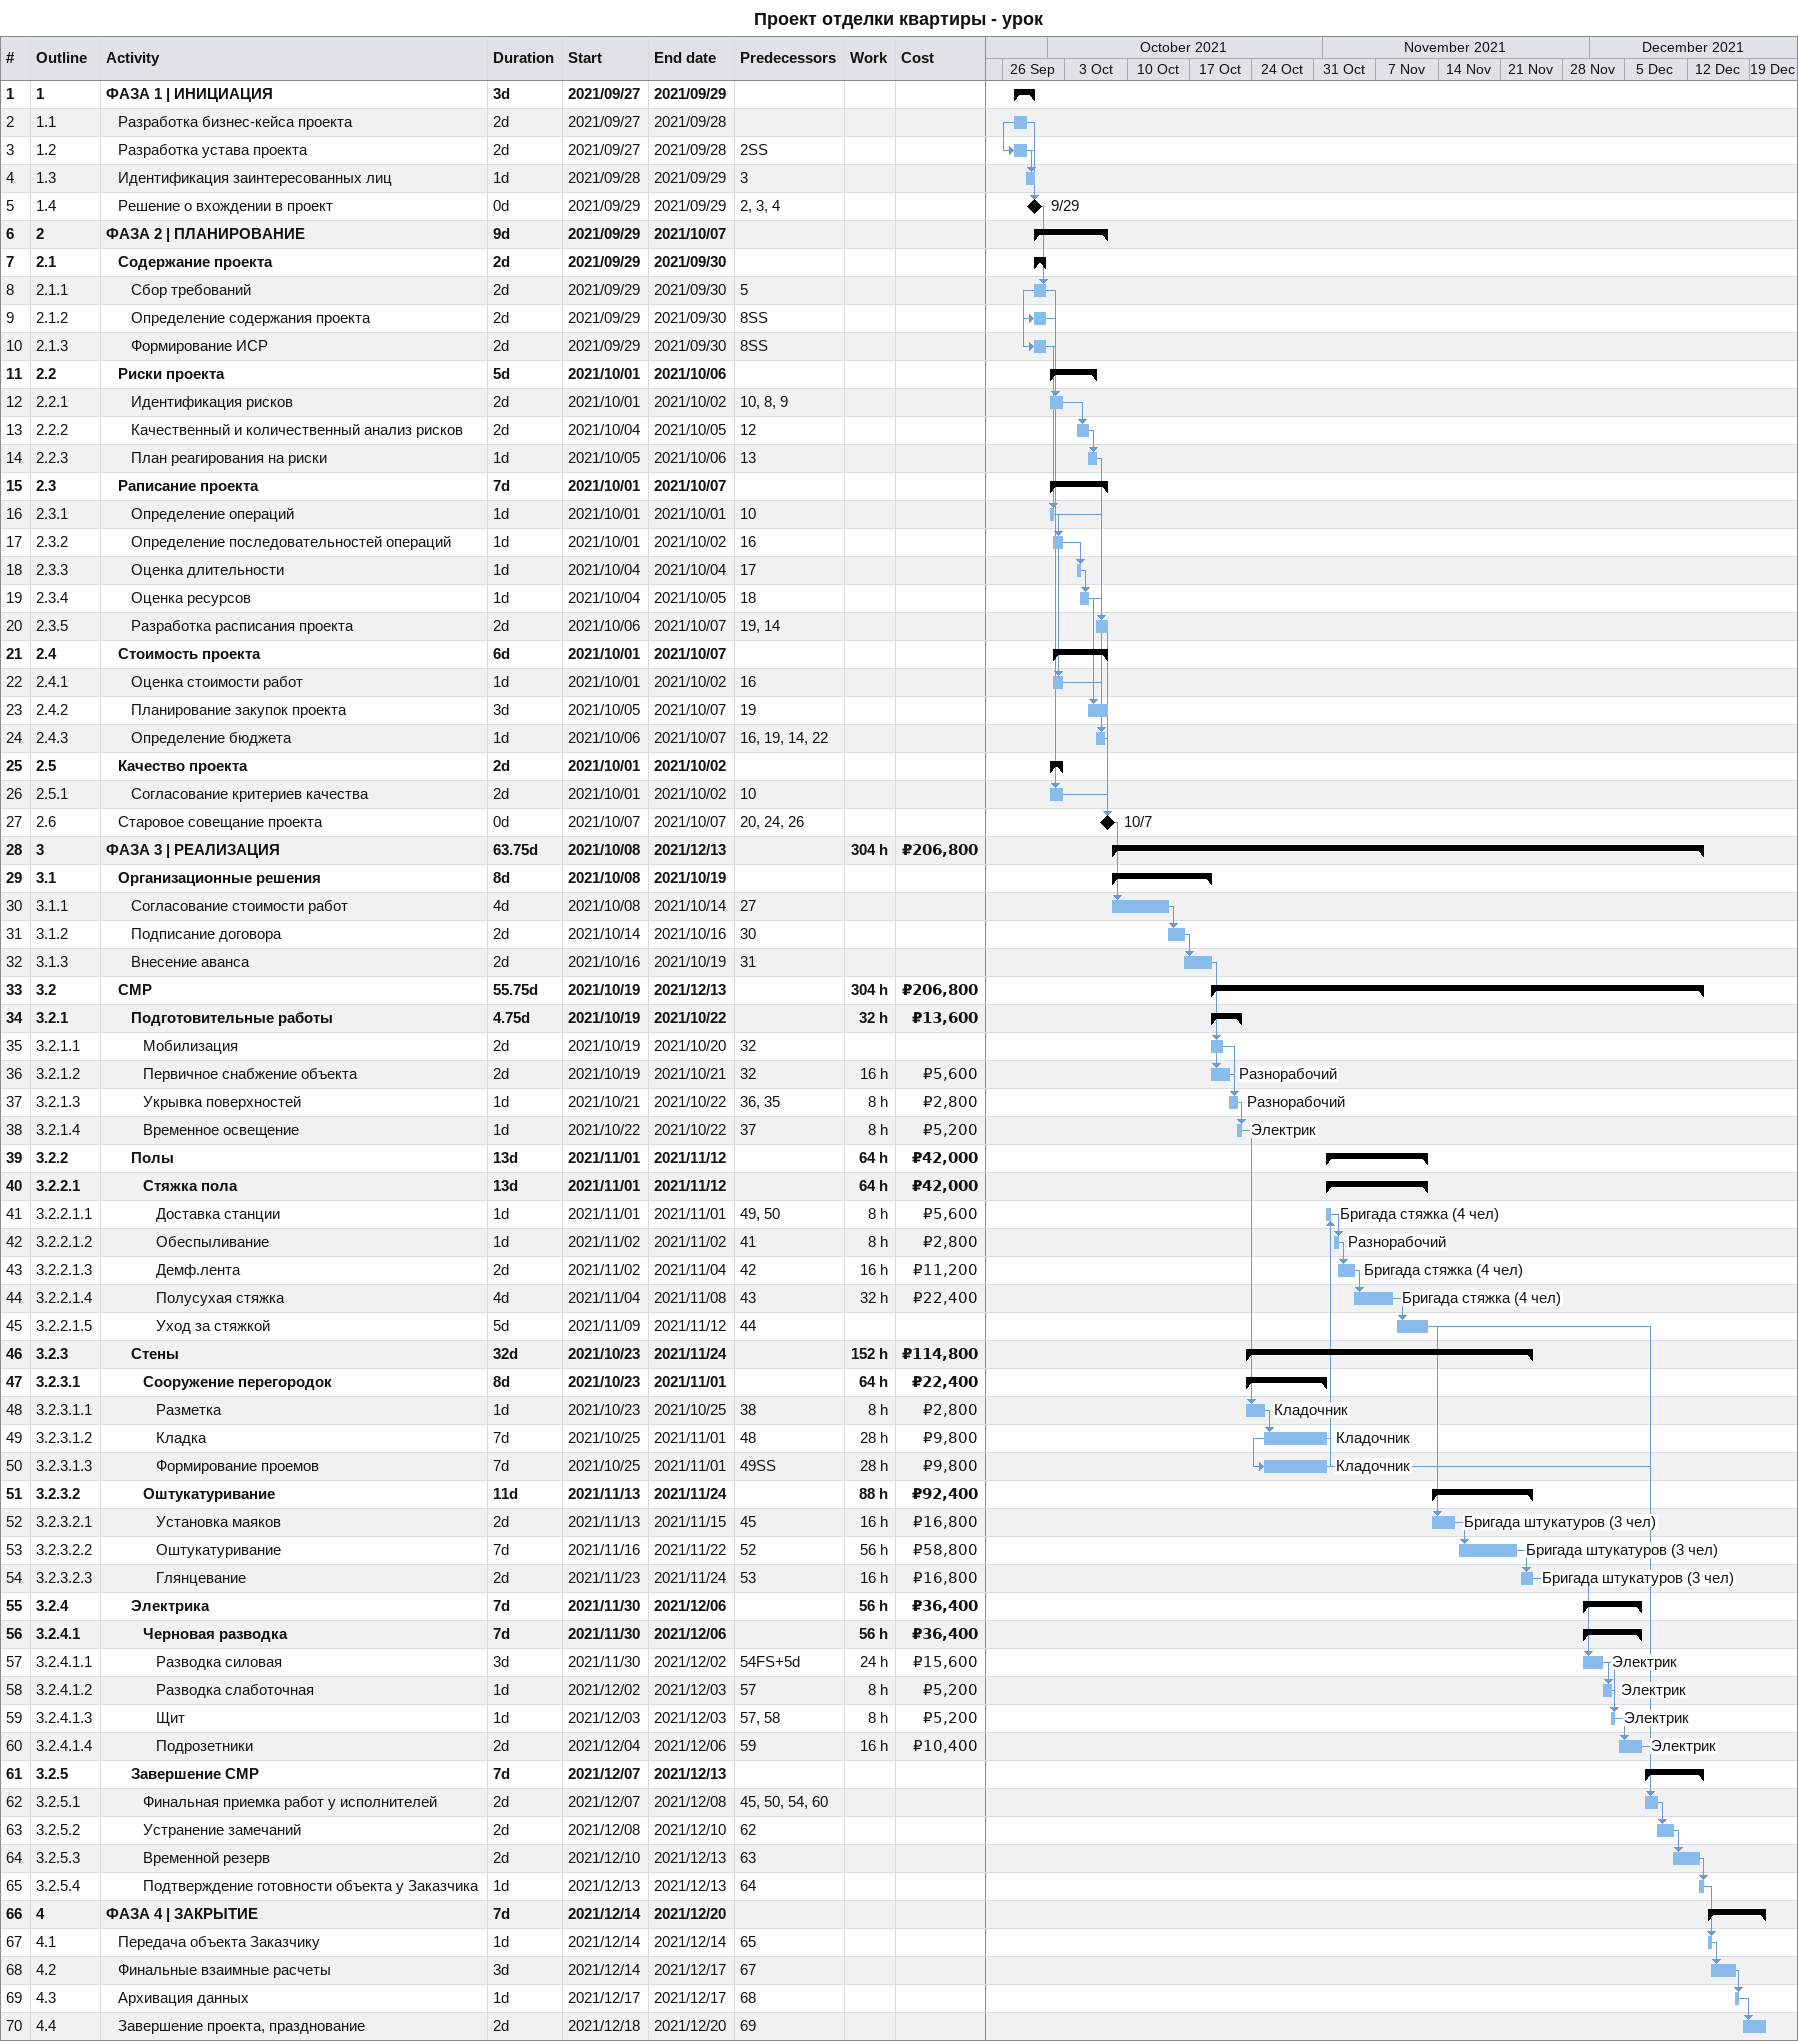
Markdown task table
Проект отделки квартиры - урок

| ID | WBS | Task | Duration | Start | Finish | Predecessors | Resources | Work (h) | Cost (₽) |
|---|---|---|---|---|---|---|---|---|---|
| 1 | 1 | **ФАЗА 1 \| ИНИЦИАЦИЯ** | 3d | 2021-09-27 | 2021-09-29 |  |  |  |  |
| 2 | 1.1 | Разработка бизнес-кейса проекта | 2d | 2021-09-27 | 2021-09-28 |  |  |  |  |
| 3 | 1.2 | Разработка устава проекта | 2d | 2021-09-27 | 2021-09-28 | 2SS |  |  |  |
| 4 | 1.3 | Идентификация заинтересованных лиц | 1d | 2021-09-28 | 2021-09-29 | 3 |  |  |  |
| 5 | 1.4 | Решение о вхождении в проект | 0d | 2021-09-29 | 2021-09-29 | 2, 3, 4 |  |  |  |
| 6 | 2 | **ФАЗА 2 \| ПЛАНИРОВАНИЕ** | 9d | 2021-09-29 | 2021-10-07 |  |  |  |  |
| 7 | 2.1 | **Содержание проекта** | 2d | 2021-09-29 | 2021-09-30 |  |  |  |  |
| 8 | 2.1.1 | Сбор требований | 2d | 2021-09-29 | 2021-09-30 | 5 |  |  |  |
| 9 | 2.1.2 | Определение содержания проекта | 2d | 2021-09-29 | 2021-09-30 | 8SS |  |  |  |
| 10 | 2.1.3 | Формирование ИСР | 2d | 2021-09-29 | 2021-09-30 | 8SS |  |  |  |
| 11 | 2.2 | **Риски проекта** | 5d | 2021-10-01 | 2021-10-06 |  |  |  |  |
| 12 | 2.2.1 | Идентификация рисков | 2d | 2021-10-01 | 2021-10-02 | 10, 8, 9 |  |  |  |
| 13 | 2.2.2 | Качественный и количественный анализ рисков | 2d | 2021-10-04 | 2021-10-05 | 12 |  |  |  |
| 14 | 2.2.3 | План реагирования на риски | 1d | 2021-10-05 | 2021-10-06 | 13 |  |  |  |
| 15 | 2.3 | **Раписание проекта** | 7d | 2021-10-01 | 2021-10-07 |  |  |  |  |
| 16 | 2.3.1 | Определение операций | 1d | 2021-10-01 | 2021-10-01 | 10 |  |  |  |
| 17 | 2.3.2 | Определение последовательностей операций | 1d | 2021-10-01 | 2021-10-02 | 16 |  |  |  |
| 18 | 2.3.3 | Оценка длительности | 1d | 2021-10-04 | 2021-10-04 | 17 |  |  |  |
| 19 | 2.3.4 | Оценка ресурсов | 1d | 2021-10-04 | 2021-10-05 | 18 |  |  |  |
| 20 | 2.3.5 | Разработка расписания проекта | 2d | 2021-10-06 | 2021-10-07 | 19, 14 |  |  |  |
| 21 | 2.4 | **Стоимость проекта** | 6d | 2021-10-01 | 2021-10-07 |  |  |  |  |
| 22 | 2.4.1 | Оценка стоимости работ | 1d | 2021-10-01 | 2021-10-02 | 16 |  |  |  |
| 23 | 2.4.2 | Планирование закупок проекта | 3d | 2021-10-05 | 2021-10-07 | 19 |  |  |  |
| 24 | 2.4.3 | Определение бюджета | 1d | 2021-10-06 | 2021-10-07 | 16, 19, 14, 22 |  |  |  |
| 25 | 2.5 | **Качество проекта** | 2d | 2021-10-01 | 2021-10-02 |  |  |  |  |
| 26 | 2.5.1 | Согласование критериев качества | 2d | 2021-10-01 | 2021-10-02 | 10 |  |  |  |
| 27 | 2.6 | Старовое совещание проекта | 0d | 2021-10-07 | 2021-10-07 | 20, 24, 26 |  |  |  |
| 28 | 3 | **ФАЗА 3 \| РЕАЛИЗАЦИЯ** | 63.75d | 2021-10-08 | 2021-12-13 |  |  | 304 | 206800 |
| 29 | 3.1 | **Организационные решения** | 8d | 2021-10-08 | 2021-10-19 |  |  |  |  |
| 30 | 3.1.1 | Согласование стоимости работ | 4d | 2021-10-08 | 2021-10-14 | 27 |  |  |  |
| 31 | 3.1.2 | Подписание договора | 2d | 2021-10-14 | 2021-10-16 | 30 |  |  |  |
| 32 | 3.1.3 | Внесение аванса | 2d | 2021-10-16 | 2021-10-19 | 31 |  |  |  |
| 33 | 3.2 | **СМР** | 55.75d | 2021-10-19 | 2021-12-13 |  |  | 304 | 206800 |
| 34 | 3.2.1 | **Подготовительные работы** | 4.75d | 2021-10-19 | 2021-10-22 |  |  | 32 | 13600 |
| 35 | 3.2.1.1 | Мобилизация | 2d | 2021-10-19 | 2021-10-20 | 32 |  |  |  |
| 36 | 3.2.1.2 | Первичное снабжение объекта | 2d | 2021-10-19 | 2021-10-21 | 32 | Разнорабочий | 16 | 5600 |
| 37 | 3.2.1.3 | Укрывка поверхностей | 1d | 2021-10-21 | 2021-10-22 | 36, 35 | Разнорабочий | 8 | 2800 |
| 38 | 3.2.1.4 | Временное освещение | 1d | 2021-10-22 | 2021-10-22 | 37 | Электрик | 8 | 5200 |
| 39 | 3.2.2 | **Полы** | 13d | 2021-11-01 | 2021-11-12 |  |  | 64 | 42000 |
| 40 | 3.2.2.1 | **Стяжка пола** | 13d | 2021-11-01 | 2021-11-12 |  |  | 64 | 42000 |
| 41 | 3.2.2.1.1 | Доставка станции | 1d | 2021-11-01 | 2021-11-01 | 49, 50 | Бригада стяжка (4 чел) | 8 | 5600 |
| 42 | 3.2.2.1.2 | Обеспыливание | 1d | 2021-11-02 | 2021-11-02 | 41 | Разнорабочий | 8 | 2800 |
| 43 | 3.2.2.1.3 | Демф.лента | 2d | 2021-11-02 | 2021-11-04 | 42 | Бригада стяжка (4 чел) | 16 | 11200 |
| 44 | 3.2.2.1.4 | Полусухая стяжка | 4d | 2021-11-04 | 2021-11-08 | 43 | Бригада стяжка (4 чел) | 32 | 22400 |
| 45 | 3.2.2.1.5 | Уход за стяжкой | 5d | 2021-11-09 | 2021-11-12 | 44 |  |  |  |
| 46 | 3.2.3 | **Стены** | 32d | 2021-10-23 | 2021-11-24 |  |  | 152 | 114800 |
| 47 | 3.2.3.1 | **Сооружение перегородок** | 8d | 2021-10-23 | 2021-11-01 |  |  | 64 | 22400 |
| 48 | 3.2.3.1.1 | Разметка | 1d | 2021-10-23 | 2021-10-25 | 38 | Кладочник | 8 | 2800 |
| 49 | 3.2.3.1.2 | Кладка | 7d | 2021-10-25 | 2021-11-01 | 48 | Кладочник | 28 | 9800 |
| 50 | 3.2.3.1.3 | Формирование проемов | 7d | 2021-10-25 | 2021-11-01 | 49SS | Кладочник | 28 | 9800 |
| 51 | 3.2.3.2 | **Оштукатуривание** | 11d | 2021-11-13 | 2021-11-24 |  |  | 88 | 92400 |
| 52 | 3.2.3.2.1 | Установка маяков | 2d | 2021-11-13 | 2021-11-15 | 45 | Бригада штукатуров (3 чел) | 16 | 16800 |
| 53 | 3.2.3.2.2 | Оштукатуривание | 7d | 2021-11-16 | 2021-11-22 | 52 | Бригада штукатуров (3 чел) | 56 | 58800 |
| 54 | 3.2.3.2.3 | Глянцевание | 2d | 2021-11-23 | 2021-11-24 | 53 | Бригада штукатуров (3 чел) | 16 | 16800 |
| 55 | 3.2.4 | **Электрика** | 7d | 2021-11-30 | 2021-12-06 |  |  | 56 | 36400 |
| 56 | 3.2.4.1 | **Черновая разводка** | 7d | 2021-11-30 | 2021-12-06 |  |  | 56 | 36400 |
| 57 | 3.2.4.1.1 | Разводка силовая | 3d | 2021-11-30 | 2021-12-02 | 54FS+5d | Электрик | 24 | 15600 |
| 58 | 3.2.4.1.2 | Разводка слаботочная | 1d | 2021-12-02 | 2021-12-03 | 57 | Электрик | 8 | 5200 |
| 59 | 3.2.4.1.3 | Щит | 1d | 2021-12-03 | 2021-12-03 | 57, 58 | Электрик | 8 | 5200 |
| 60 | 3.2.4.1.4 | Подрозетники | 2d | 2021-12-04 | 2021-12-06 | 59 | Электрик | 16 | 10400 |
| 61 | 3.2.5 | **Завершение СМР** | 7d | 2021-12-07 | 2021-12-13 |  |  |  |  |
| 62 | 3.2.5.1 | Финальная приемка работ у исполнителей | 2d | 2021-12-07 | 2021-12-08 | 45, 50, 54, 60 |  |  |  |
| 63 | 3.2.5.2 | Устранение замечаний | 2d | 2021-12-08 | 2021-12-10 | 62 |  |  |  |
| 64 | 3.2.5.3 | Временной резерв | 2d | 2021-12-10 | 2021-12-13 | 63 |  |  |  |
| 65 | 3.2.5.4 | Подтверждение готовности объекта у Заказчика | 1d | 2021-12-13 | 2021-12-13 | 64 |  |  |  |
| 66 | 4 | **ФАЗА 4 \| ЗАКРЫТИЕ** | 7d | 2021-12-14 | 2021-12-20 |  |  |  |  |
| 67 | 4.1 | Передача объекта Заказчику | 1d | 2021-12-14 | 2021-12-14 | 65 |  |  |  |
| 68 | 4.2 | Финальные взаимные расчеты | 3d | 2021-12-14 | 2021-12-17 | 67 |  |  |  |
| 69 | 4.3 | Архивация данных | 1d | 2021-12-17 | 2021-12-17 | 68 |  |  |  |
| 70 | 4.4 | Завершение проекта, празднование | 2d | 2021-12-18 | 2021-12-20 | 69 |  |  |  |
